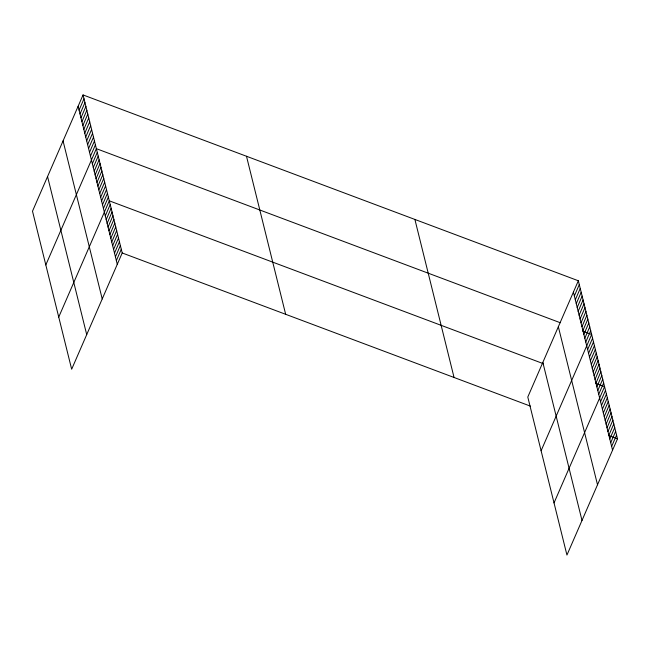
<?xml version="1.0" encoding="UTF-8"?>
<svg xmlns="http://www.w3.org/2000/svg" width="650" height="650" viewBox="0 0 650 650"><rect width="100%" height="100%" fill="white"/><g stroke="black" fill="none" stroke-linecap="round" stroke-linejoin="round"><path stroke-width="0.97" d="M83.054 94.933L32.5 211.193L71.663 369.233L122.208 252.972L83.054 94.933L578.337 280.767L617.5 438.807L566.946 555.067L527.792 397.028L578.337 280.767M79.064 110.134L84.004 98.776M80.015 113.969L84.955 102.611M80.966 117.804L85.906 106.446M81.916 121.647L86.856 110.289M82.867 125.483L87.807 114.124M83.817 129.317L88.757 117.959M84.768 133.161L89.708 121.802M85.719 136.996L90.659 125.637M86.669 140.839L91.609 129.48M87.62 144.674L92.56 133.315M88.571 148.509L93.511 137.15M89.521 152.352L94.461 140.993M90.472 156.187L95.412 144.828M45.817 264.924L96.362 148.671L560.219 322.709M92.349 163.751L97.289 152.393M93.275 167.472L98.215 156.114M94.193 171.202L99.133 159.843M95.119 174.923L100.059 163.564M96.046 178.653L100.978 167.294M96.964 182.374L101.904 171.015M97.89 186.103L102.83 174.744M98.808 189.824L103.748 178.466M99.734 193.554L104.674 182.195M100.661 197.275L105.593 185.916M101.579 201.004L106.519 189.646M102.505 204.726L107.445 193.367M103.423 208.455L108.363 197.096M58.736 317.078L109.289 200.817L543.506 363.74M105.276 215.906L110.216 204.547M106.194 219.627L111.134 208.268M107.12 223.356L112.06 211.998M108.038 227.078L112.978 215.719M108.964 230.807L113.904 219.448M109.891 234.528L114.831 223.169M110.809 238.257L115.749 226.899M111.735 241.979L116.675 230.62M112.661 245.708L117.593 234.349M113.579 249.429L118.519 238.071M114.506 253.159L119.446 241.8M115.424 256.88L120.364 245.521M116.35 260.609L121.29 249.251M574.348 295.961L579.288 284.611M575.299 299.804L580.239 288.446M576.258 303.639L581.189 292.281M577.208 307.483L582.14 296.124M578.159 311.317L583.091 299.959M579.109 315.152L584.049 303.794M580.06 318.996L585 307.637M581.011 322.831L585.951 311.472M581.961 326.666L586.901 315.315M582.912 330.509L587.852 319.15M583.863 334.344L588.803 322.985M584.813 338.187L589.753 326.828M585.764 342.022L590.704 330.663M541.101 450.759L591.654 334.498L582.676 331.134M587.641 349.586L592.581 338.227M588.559 353.308L593.499 341.949M589.485 357.037L594.425 345.678M590.411 360.758L595.343 349.399M591.329 364.488L596.269 353.129M592.256 368.209L597.196 356.85M593.174 371.938L598.114 360.579M594.1 375.659L599.04 364.301M595.026 379.389L599.958 368.03M595.944 383.11L600.884 371.751M596.871 386.839L601.811 375.481M597.789 390.561L602.729 379.202M598.715 394.29L603.655 382.931M554.028 502.913L604.573 386.652L595.595 383.281M600.559 401.741L605.499 390.382M601.486 405.462L606.426 394.103M602.404 409.191L607.344 397.832M603.33 412.912L608.27 401.554M604.256 416.642L609.196 405.283M605.174 420.363L610.114 409.004M606.101 424.093L611.041 412.734M607.019 427.814L611.959 416.455M607.945 431.535L612.885 420.184M608.871 435.264L613.811 423.906M609.789 438.986L614.729 427.635M610.716 442.715L615.656 431.356M611.642 446.436L616.574 435.077M122.208 252.972L530.392 406.12M608.522 435.435L617.5 438.807M573.398 292.126L612.56 450.166M558.35 326.747L597.512 484.778M542.839 362.408L582.002 520.447M414.895 219.44L454.058 377.479M246.496 156.26L285.659 314.299M78.114 106.291L117.276 264.331M63.058 140.912L102.221 298.951M47.556 176.572L86.71 334.612"/></g></svg>
